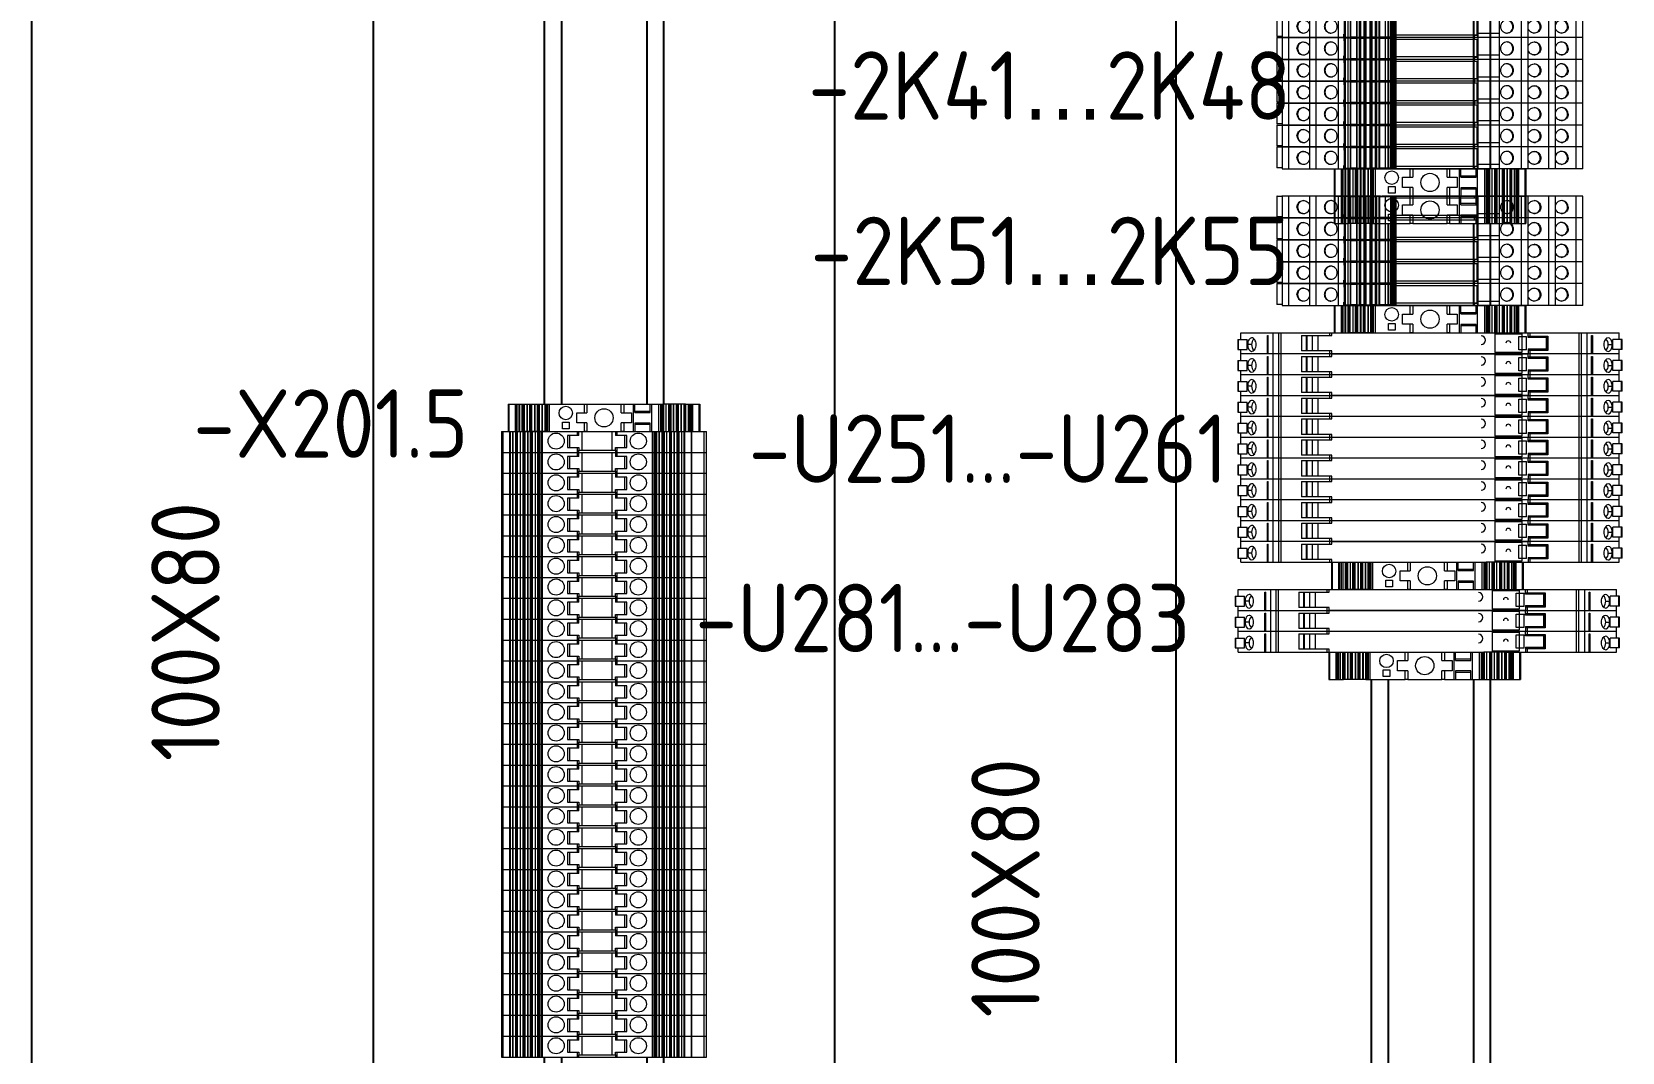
# Model space of a CAD drawing. Header units: millimetres. Extents: x 42151 to 59780, y 37376 to 44547.
# Drawn here: x 56421.2 to 56886.7, y 42936.7 to 43235.2 of the extents above; entities that cross this region are included whole.
import ezdxf
from ezdxf.enums import TextEntityAlignment as Align

# ---------------------------------------------------------------- set-up
doc = ezdxf.new("R2010")
doc.units = ezdxf.units.MM
doc.set_wipeout_variables(frame=1)
doc.layers.add('! NO PLOT !', color=7, linetype='Continuous', true_color=0xff75dd, plot=False)
doc.layers.add('000-PI-Oprema', color=30, linetype='Continuous', lineweight=5)
for name, color, linetype in [('000-PI_TEXT', 7, 'Continuous'), ('002-PI-Kabelska kanalica', 150, 'Continuous'), ('004-PI-DIN Šina', 3, 'Continuous'), ('SI-Ormari', 51, 'Continuous')]:
    doc.layers.add(name, color=color, linetype=linetype)
doc.styles.add('PI0', font='isocpeur.ttf', dxfattribs={"width": 0.9})

# ---------------------------------------------------------------- blocks, each defined once
blk = doc.blocks.new('*U161')
at = {"layer": '002-PI-Kabelska kanalica'}
for p, q in [((-20, -100), (-20, 1472)), ((80, -100), (80, 1472))]:
    blk.add_line(p, q, dxfattribs=at)
blk = doc.blocks.new('*U164')
at = {"layer": '004-PI-DIN Šina'}
blk.add_lwpolyline([(1560, -17.5), (1560, 17.5), (0, 17.5), (0, -17.5)], close=True, dxfattribs=at)
for points in [[(0, 12.5), (1560, 12.5)], [(0, -12.5), (1560, -12.5)]]:
    blk.add_lwpolyline(points, dxfattribs=at)
blk = doc.blocks.new('1061200000 - Weidmuller granicnik wdu4')
blk.add_wipeout([(48546.87, 45247.35), (48554.87, 45247.35), (48554.87, 45191.25), (48546.87, 45191.25)]).dxf.layer = '! NO PLOT !'
at = {"layer": '000-PI-Oprema'}
for p, q in [((48546.87, 45247.35), (48546.87, 45243.12)), ((48554.87, 45247.35), (48546.87, 45247.35)), ((48554.87, 45247.35), (48554.87, 45202.05)), ((48554.87, 45247.3), (48546.87, 45247.3)), ((48546.87, 45247.04), (48554.87, 45247.04)), ((48554.87, 45245.3), (48546.87, 45245.3)), ((48546.87, 45245.08), (48554.87, 45245.08)), ((48546.87, 45244.89), (48554.87, 45244.89)), ((48554.87, 45244.51), (48546.87, 45244.51)), ((48554.87, 45244.06), (48546.87, 45244.06)), ((48546.87, 45243.94), (48554.87, 45243.94)), ((48546.87, 45243.26), (48554.87, 45243.26)), ((48546.87, 45243.12), (48554.87, 45243.12)), ((48546.87, 45243.12), (48554.87, 45243.12)), ((48546.87, 45240.93), (48546.87, 45243.12)), ((48546.87, 45242.88), (48554.87, 45242.88)), ((48554.87, 45242.72), (48546.87, 45242.72)), ((48546.87, 45242.69), (48554.87, 45242.69)), ((48554.87, 45241.87), (48546.87, 45241.87)), ((48546.87, 45241.75), (48554.87, 45241.75)), ((48546.87, 45241.07), (48554.87, 45241.07)), ((48546.87, 45240.93), (48554.87, 45240.93)), ((48546.87, 45240.93), (48554.87, 45240.93)), ((48546.87, 45238.73), (48546.87, 45240.93)), ((48546.87, 45240.69), (48554.87, 45240.69)), ((48554.87, 45240.53), (48546.87, 45240.53)), ((48546.87, 45240.5), (48554.87, 45240.5)), ((48554.87, 45239.68), (48546.87, 45239.68)), ((48554.87, 45239.56), (48546.87, 45239.56)), ((48554.87, 45238.88), (48546.87, 45238.88)), ((48554.87, 45238.73), (48546.87, 45238.73)), ((48554.87, 45238.73), (48546.87, 45238.73)), ((48546.87, 45236.54), (48546.87, 45238.73)), ((48554.87, 45238.5), (48546.87, 45238.5)), ((48554.87, 45238.33), (48546.87, 45238.33)), ((48546.87, 45238.3), (48554.87, 45238.3)), ((48554.87, 45237.48), (48546.87, 45237.48)), ((48554.87, 45237.37), (48546.87, 45237.37)), ((48554.87, 45236.68), (48546.87, 45236.68)), ((48554.87, 45236.54), (48546.87, 45236.54)), ((48554.87, 45236.54), (48546.87, 45236.54)), ((48546.87, 45236.54), (48546.87, 45225.05)), ((48554.87, 45236.3), (48546.87, 45236.3)), ((48554.87, 45236.14), (48546.87, 45236.14)), ((48546.87, 45236.11), (48554.87, 45236.11)), ((48554.87, 45236.06), (48546.87, 45236.06)), ((48554.87, 45235.88), (48546.87, 45235.88)), ((48554.87, 45235.34), (48546.87, 45235.34)), ((48547.69, 45231.47), (48549.64, 45231.47)), ((48547.69, 45229.52), (48547.69, 45231.47)), ((48549.64, 45229.52), (48547.69, 45229.52)), ((48549.64, 45231.47), (48549.64, 45229.52)), ((48546.87, 45225.05), (48549.37, 45225.05)), ((48549.37, 45224.3), (48546.87, 45224.3)), ((48546.87, 45224.3), (48546.87, 45214.3)), ((48549.37, 45225.05), (48549.37, 45227.3)), ((48549.37, 45227.3), (48552.37, 45227.3)), ((48552.37, 45227.3), (48552.37, 45224.3)), ((48552.37, 45225.05), (48554.87, 45225.05)), ((48554.87, 45224.3), (48552.37, 45224.3)), ((48546.87, 45214.3), (48549.37, 45214.3)), ((48549.37, 45213.55), (48546.87, 45213.55)), ((48546.87, 45213.55), (48546.87, 45191.25)), ((48546.87, 45210.65), (48554.87, 45210.65)), ((48549.33, 45210.3), (48546.87, 45210.3)), ((48548.99, 45210.3), (48548.99, 45205.8)), ((48549.33, 45205.8), (48549.33, 45210.3)), ((48549.37, 45211.3), (48549.37, 45213.55)), ((48552.37, 45211.3), (48549.37, 45211.3)), ((48552.37, 45214.3), (48552.37, 45211.3)), ((48552.37, 45214.3), (48554.87, 45214.3)), ((48554.87, 45213.55), (48552.37, 45213.55)), ((48552.4, 45210.3), (48554.87, 45210.3)), ((48552.4, 45210.3), (48552.4, 45205.8)), ((48552.74, 45205.8), (48552.74, 45210.3)), ((48546.87, 45205.8), (48549.33, 45205.8)), ((48554.87, 45205.45), (48546.87, 45205.45)), ((48552.4, 45205.8), (48554.87, 45205.8)), ((48546.87, 45203.25), (48554.87, 45203.25)), ((48546.87, 45202.72), (48554.87, 45202.72)), ((48554.87, 45202.54), (48546.87, 45202.54)), ((48546.87, 45202.48), (48554.87, 45202.48)), ((48546.87, 45202.45), (48554.87, 45202.45)), ((48554.87, 45202.29), (48546.87, 45202.29)), ((48554.87, 45202.05), (48546.87, 45202.05)), ((48554.87, 45202.05), (48546.87, 45202.05)), ((48554.87, 45201.91), (48546.87, 45201.91)), ((48554.87, 45201.22), (48546.87, 45201.22)), ((48546.87, 45201.11), (48554.87, 45201.11)), ((48554.87, 45199.86), (48554.87, 45202.05)), ((48546.87, 45200.29), (48554.87, 45200.29)), ((48546.87, 45200.26), (48554.87, 45200.26)), ((48554.87, 45200.1), (48546.87, 45200.1)), ((48554.87, 45199.86), (48546.87, 45199.86)), ((48554.87, 45199.86), (48546.87, 45199.86)), ((48554.87, 45199.72), (48546.87, 45199.72)), ((48554.87, 45199.03), (48546.87, 45199.03)), ((48546.87, 45198.92), (48554.87, 45198.92)), ((48554.87, 45198.1), (48546.87, 45198.1)), ((48546.87, 45198.07), (48554.87, 45198.07)), ((48546.87, 45197.91), (48554.87, 45197.91)), ((48546.87, 45197.67), (48554.87, 45197.67)), ((48546.87, 45197.67), (48554.87, 45197.67)), ((48546.87, 45197.53), (48554.87, 45197.53)), ((48554.87, 45196.84), (48546.87, 45196.84)), ((48554.87, 45196.72), (48546.87, 45196.72)), ((48554.87, 45197.67), (48554.87, 45199.86)), ((48554.87, 45195.47), (48554.87, 45197.67)), ((48554.87, 45195.9), (48546.87, 45195.9)), ((48546.87, 45195.87), (48554.87, 45195.87)), ((48546.87, 45195.71), (48554.87, 45195.71)), ((48546.87, 45195.47), (48554.87, 45195.47)), ((48546.87, 45195.47), (48554.87, 45195.47)), ((48546.87, 45195.33), (48554.87, 45195.33)), ((48554.87, 45194.65), (48546.87, 45194.65)), ((48554.87, 45194.53), (48546.87, 45194.53)), ((48554.87, 45194.09), (48546.87, 45194.09)), ((48546.87, 45193.7), (48554.87, 45193.7)), ((48554.87, 45193.52), (48546.87, 45193.52)), ((48546.87, 45193.3), (48554.87, 45193.3)), ((48554.87, 45191.56), (48546.87, 45191.56)), ((48554.87, 45195.47), (48554.87, 45191.25)), ((48546.87, 45191.3), (48554.87, 45191.3)), ((48554.87, 45191.25), (48546.87, 45191.25))]:
    blk.add_line(p, q, dxfattribs=at)
for centre, radius in [((48552.27, 45230.5), 1.97), ((48550.87, 45219.3), 2.67)]:
    blk.add_circle(centre, radius, dxfattribs=at)
for points in [[(48546.87, 45224.3), (48546.87, 45224.3), (48546.87, 45224.46), (48546.87, 45224.85), (48546.87, 45225.05)], [(48549.37, 45224.3), (48549.37, 45224.3), (48549.37, 45224.46), (48549.37, 45224.85), (48549.37, 45225.05)], [(48546.87, 45213.55), (48546.87, 45213.74), (48546.87, 45214.13), (48546.87, 45214.3), (48546.87, 45214.3)], [(48549.37, 45213.55), (48549.37, 45213.74), (48549.37, 45214.13), (48549.37, 45214.3), (48549.37, 45214.3)]]:
    blk.add_open_spline(points, degree=3, dxfattribs=at)
blk = doc.blocks.new('1122770000 - WEIDMULLER')
at = {"layer": '000-PI-Oprema', "ltscale": 0.25}
for p, q in [((48153.55, 45328.25), (48147.15, 45328.25)), ((48147.15, 45328.25), (48147.15, 45269.45)), ((48153.55, 45328.25), (48147.15, 45328.25)), ((48153.55, 45328.25), (48153.55, 45269.45)), ((48153.55, 45326.3), (48147.15, 45326.3)), ((48153.55, 45320.25), (48147.15, 45320.25)), ((48153.55, 45320.25), (48147.15, 45320.25)), ((48153.55, 45318.3), (48147.15, 45318.3)), ((48153.55, 45312.25), (48147.15, 45312.25)), ((48153.55, 45312.25), (48147.15, 45312.25)), ((48153.55, 45310.3), (48147.15, 45310.3)), ((48147.15, 45303.76), (48153.55, 45303.76)), ((48152.25, 45297.54), (48152.25, 45303.76)), ((48147.15, 45297.54), (48147.75, 45297.54)), ((48147.15, 45297.54), (48152.25, 45297.54)), ((48147.15, 45297.54), (48152.25, 45297.54)), ((48147.15, 45296.46), (48147.75, 45296.46)), ((48147.75, 45297.54), (48147.75, 45273.51)), ((48152.95, 45297.46), (48147.75, 45297.46)), ((48152.75, 45297.36), (48147.75, 45297.36)), ((48152.25, 45297.54), (48153.55, 45297.54)), ((48152.75, 45273.51), (48152.75, 45297.36)), ((48153.55, 45297.54), (48152.95, 45297.54)), ((48152.95, 45297.54), (48152.95, 45296.46)), ((48152.95, 45296.46), (48153.55, 45296.46)), ((48147.3, 45273.51), (48153.4, 45273.51)), ((48147.3, 45273.5), (48153.4, 45273.5)), ((48147.3, 45273.41), (48153.4, 45273.41)), ((48153.41, 45273.34), (48147.3, 45273.34)), ((48147.3, 45273.32), (48147.3, 45273.32)), ((48147.3, 45273.21), (48153.4, 45273.21)), ((48153.41, 45273.12), (48147.3, 45273.12)), ((48147.3, 45273.1), (48147.3, 45273.09)), ((48147.3, 45272.99), (48153.4, 45272.99)), ((48153.41, 45272.9), (48147.3, 45272.9)), ((48147.3, 45272.89), (48147.3, 45272.89)), ((48147.3, 45272.79), (48153.4, 45272.79)), ((48153.41, 45272.71), (48147.3, 45272.71)), ((48147.3, 45272.7), (48147.3, 45272.7)), ((48153.4, 45272.61), (48147.3, 45272.61)), ((48153.41, 45272.54), (48147.3, 45272.54)), ((48147.3, 45272.53), (48147.3, 45272.53)), ((48153.4, 45272.44), (48147.3, 45272.44)), ((48153.41, 45272.39), (48147.3, 45272.39)), ((48153.4, 45272.3), (48147.3, 45272.3)), ((48153.41, 45272.26), (48147.3, 45272.26)), ((48153.4, 45272.18), (48147.3, 45272.18)), ((48153.41, 45272.15), (48147.3, 45272.15)), ((48153.4, 45272.08), (48147.3, 45272.08)), ((48147.3, 45272.08), (48147.3, 45272.06)), ((48153.4, 45272.06), (48147.3, 45272.06)), ((48153.4, 45273.32), (48153.4, 45273.32)), ((48153.4, 45273.09), (48153.4, 45273.1)), ((48153.4, 45272.89), (48153.4, 45272.89)), ((48153.4, 45272.7), (48153.4, 45272.7)), ((48153.4, 45272.53), (48153.4, 45272.53)), ((48153.4, 45272.06), (48153.4, 45272.08)), ((48147.3, 45270.46), (48147.15, 45270.46)), ((48147.15, 45269.41), (48147.3, 45269.41)), ((48147.3, 45269.41), (48147.15, 45269.41)), ((48147.15, 45269.01), (48147.15, 45268.83)), ((48147.3, 45269.01), (48147.15, 45269.01)), ((48147.15, 45268.83), (48147.3, 45268.83)), ((48147.15, 45268.3), (48147.15, 45248.28)), ((48147.3, 45268.3), (48147.15, 45268.3)), ((48147.3, 45270.38), (48153.41, 45270.38)), ((48147.3, 45268.71), (48147.3, 45270.35)), ((48147.3, 45268.71), (48153.4, 45268.71)), ((48147.3, 45268.51), (48153.4, 45268.51)), ((48147.3, 45268.51), (48147.3, 45267.87)), ((48147.3, 45267.87), (48153.4, 45267.87)), ((48147.3, 45267.78), (48153.4, 45267.78)), ((48147.3, 45266.03), (48147.3, 45267.78)), ((48153.4, 45267.54), (48147.3, 45267.54)), ((48153.4, 45266.56), (48147.3, 45266.56)), ((48153.4, 45266.26), (48147.3, 45266.26)), ((48153.4, 45266.03), (48147.3, 45266.03)), ((48147.3, 45265.93), (48153.4, 45265.93)), ((48147.3, 45265.93), (48147.3, 45264.8)), ((48153.4, 45270.46), (48153.55, 45270.46)), ((48153.4, 45270.31), (48153.4, 45268.71)), ((48153.55, 45269.41), (48153.4, 45269.41)), ((48153.55, 45269.41), (48153.4, 45269.41)), ((48153.55, 45269.01), (48153.4, 45269.01)), ((48153.4, 45268.83), (48153.55, 45268.83)), ((48153.4, 45267.87), (48153.4, 45268.51)), ((48153.55, 45268.3), (48153.4, 45268.3)), ((48153.4, 45267.78), (48153.4, 45266.03)), ((48153.4, 45264.8), (48153.4, 45265.93)), ((48153.55, 45269.41), (48153.55, 45269.41)), ((48153.55, 45240.28), (48153.55, 45269.01)), ((48153.4, 45264.8), (48147.3, 45264.8)), ((48147.3, 45264.7), (48153.4, 45264.7)), ((48147.3, 45262.95), (48147.3, 45264.7)), ((48153.4, 45264.46), (48147.3, 45264.46)), ((48147.3, 45264.16), (48153.4, 45264.16)), ((48147.3, 45263.19), (48153.4, 45263.19)), ((48153.4, 45262.95), (48147.3, 45262.95)), ((48153.4, 45262.86), (48147.3, 45262.86)), ((48147.3, 45262.86), (48147.3, 45262.21)), ((48153.4, 45262.21), (48147.3, 45262.21)), ((48147.3, 45262.01), (48153.4, 45262.01)), ((48147.3, 45260.23), (48147.3, 45262.01)), ((48153.4, 45264.7), (48153.4, 45262.95)), ((48153.4, 45262.21), (48153.4, 45262.86)), ((48153.4, 45262.01), (48153.4, 45260.23)), ((48147.3, 45259.24), (48147.15, 45259.24)), ((48147.3, 45258.97), (48147.15, 45258.97)), ((48147.3, 45258.87), (48147.15, 45258.87)), ((48147.15, 45258.32), (48148.15, 45258.32)), ((48153.55, 45256.76), (48147.15, 45256.76)), ((48153.4, 45260.25), (48147.3, 45260.25)), ((48147.3, 45260.23), (48153.4, 45260.23)), ((48147.3, 45260.16), (48153.4, 45260.16)), ((48153.4, 45259.55), (48147.3, 45259.55)), ((48153.4, 45258.82), (48147.3, 45258.82)), ((48147.3, 45258.58), (48153.41, 45258.58)), ((48148.15, 45258.32), (48148.15, 45258.58)), ((48148.15, 45258.42), (48152.55, 45258.42)), ((48152.55, 45258.58), (48152.55, 45258.32)), ((48153.55, 45258.32), (48152.55, 45258.32)), ((48153.4, 45259.24), (48153.55, 45259.24)), ((48153.4, 45258.97), (48153.55, 45258.97)), ((48153.55, 45258.87), (48153.4, 45258.87)), ((48153.55, 45250.23), (48147.15, 45250.23)), ((48147.15, 45248.28), (48153.55, 45248.28)), ((48147.15, 45248.28), (48153.55, 45248.28)), ((48147.15, 45248.28), (48147.15, 45240.28)), ((48153.55, 45242.23), (48147.15, 45242.23)), ((48147.15, 45240.28), (48153.55, 45240.28)), ((48147.15, 45240.28), (48153.55, 45240.28)), ((48147.15, 45240.28), (48147.15, 45240.11)), ((48147.15, 45238.7), (48153.25, 45238.7)), ((48153.25, 45240.28), (48153.25, 45238.7))]:
    blk.add_line(p, q, dxfattribs=at)
for centre, radius, start, end in [((48150.34, 45322.06), 1.89, 89.6583, 253.8351), ((48150.35, 45321.9), 1.9, 89.9101, 176.8786), ((48150.36, 45321.9), 1.9, 0.0752, 90.0931), ((48150.35, 45313.9), 1.9, 89.9101, 176.8786), ((48150.36, 45313.9), 1.9, 0.0752, 90.0931), ((48150.35, 45305.9), 1.9, 89.9101, 176.8786), ((48150.36, 45305.9), 1.9, 0.0752, 90.0931), ((48150.37, 45246.46), 1.89, 269.6583, 73.8351)]:
    blk.add_arc(centre, radius, start, end, dxfattribs=at)
for points, knots in [([(48150.35, 45323.95), (48150.57, 45323.93), (48150.99, 45323.89), (48151.56, 45323.56), (48151.99, 45323.09), (48152.24, 45322.49), (48152.28, 45321.84), (48152.1, 45321.22), (48151.72, 45320.7), (48151.27, 45320.35), (48150.95, 45320.28), (48150.84, 45320.25)], [0, 0, 0, 0, 0.117041, 0.234077, 0.35126, 0.46854, 0.585659, 0.702612, 0.819652, 0.936895, 1, 1, 1, 1]), ([(48149.82, 45312.25), (48149.79, 45312.26), (48149.55, 45312.29), (48149.15, 45312.56), (48148.71, 45313.03), (48148.47, 45313.64), (48148.43, 45314.28), (48148.61, 45314.9), (48148.99, 45315.43), (48149.52, 45315.8), (48150.01, 45315.94), (48150.5, 45315.96), (48150.99, 45315.88), (48151.56, 45315.57), (48151.99, 45315.09), (48152.24, 45314.49), (48152.28, 45313.84), (48152.1, 45313.22), (48151.72, 45312.7), (48151.27, 45312.35), (48150.95, 45312.28), (48150.84, 45312.25)], [0, 0, 0, 0, 0.008594, 0.067358, 0.126197, 0.185083, 0.243889, 0.302612, 0.361378, 0.420246, 0.479117, 0.497896, 0.556663, 0.615427, 0.674265, 0.733152, 0.791958, 0.85068, 0.909446, 0.968315, 1, 1, 1, 1]), ([(48150.35, 45304.16), (48150.23, 45304.16), (48150.1, 45304.17), (48149.86, 45304.22), (48149.74, 45304.26), (48149.51, 45304.35), (48149.4, 45304.41), (48149.2, 45304.55), (48149.1, 45304.63), (48148.83, 45304.89), (48148.69, 45305.11), (48148.5, 45305.56), (48148.45, 45305.81), (48148.45, 45306.18), (48148.47, 45306.31), (48148.51, 45306.55), (48148.55, 45306.67), (48148.65, 45306.9), (48148.7, 45307.01), (48148.84, 45307.21), (48148.92, 45307.31), (48149.1, 45307.49), (48149.19, 45307.56), (48149.4, 45307.7), (48149.51, 45307.76), (48149.74, 45307.85), (48149.86, 45307.89), (48150.1, 45307.94), (48150.23, 45307.95), (48150.48, 45307.95), (48150.6, 45307.94), (48150.85, 45307.89), (48150.97, 45307.85), (48151.2, 45307.76), (48151.31, 45307.7), (48151.51, 45307.57), (48151.61, 45307.49), (48151.87, 45307.22), (48152.01, 45307.01), (48152.2, 45306.56), (48152.25, 45306.31), (48152.25, 45305.94), (48152.24, 45305.81), (48152.19, 45305.57), (48152.16, 45305.45), (48152.06, 45305.22), (48152, 45305.11), (48151.87, 45304.9), (48151.79, 45304.81), (48151.61, 45304.63), (48151.51, 45304.55), (48151.31, 45304.41), (48151.2, 45304.36), (48150.97, 45304.26), (48150.85, 45304.22), (48150.61, 45304.17), (48150.48, 45304.16), (48150.35, 45304.16)], [0, 0, 0, 0, 0.03125, 0.03125, 0.0625, 0.0625, 0.09375, 0.09375, 0.125, 0.125, 0.1875, 0.1875, 0.25, 0.25, 0.28125, 0.28125, 0.3125, 0.3125, 0.34375, 0.34375, 0.375, 0.375, 0.40625, 0.40625, 0.4375, 0.4375, 0.46875, 0.46875, 0.5, 0.5, 0.53125, 0.53125, 0.5625, 0.5625, 0.59375, 0.59375, 0.625, 0.625, 0.6875, 0.6875, 0.75, 0.75, 0.78125, 0.78125, 0.8125, 0.8125, 0.84375, 0.84375, 0.875, 0.875, 0.90625, 0.90625, 0.9375, 0.9375, 0.96875, 0.96875, 1, 1, 1, 1]), ([(48147.3, 45272.9), (48147.3, 45272.9), (48147.3, 45272.91), (48147.3, 45272.9), (48147.3, 45272.89), (48147.3, 45272.89)], [0, 0, 0, 0, 0.129712, 0.564856, 1, 1, 1, 1]), ([(48147.3, 45272.71), (48147.3, 45272.71), (48147.3, 45272.71), (48147.3, 45272.71), (48147.3, 45272.71), (48147.3, 45272.7)], [0, 0, 0, 0, 0.017258, 0.508629, 1, 1, 1, 1]), ([(48147.3, 45272.54), (48147.3, 45272.54), (48147.3, 45272.54), (48147.3, 45272.54), (48147.3, 45272.53)], [0, 0, 0, 0, 0.4372494, 1, 1, 1, 1]), ([(48147.3, 45272.39), (48147.3, 45272.39), (48147.3, 45272.39), (48147.3, 45272.39), (48147.3, 45272.39)], [0, 0, 0, 0, 0.338036, 1, 1, 1, 1]), ([(48147.3, 45270.4), (48147.3, 45270.39), (48147.3, 45270.38), (48147.3, 45270.5), (48147.3, 45270.73), (48147.3, 45271.05), (48147.3, 45271.39), (48147.3, 45271.7), (48147.3, 45271.95), (48147.3, 45272.02), (48147.3, 45272.06)], [0, 0, 0, 0, 0.062085, 0.196072, 0.33006, 0.464048, 0.598036, 0.732024, 0.866012, 1, 1, 1, 1]), ([(48153.4, 45272.89), (48153.4, 45272.89), (48153.4, 45272.9), (48153.4, 45272.91), (48153.4, 45272.9), (48153.4, 45272.9)], [0, 0, 0, 0, 0.435144, 0.870288, 1, 1, 1, 1]), ([(48153.4, 45272.7), (48153.4, 45272.71), (48153.4, 45272.71), (48153.4, 45272.71), (48153.4, 45272.71), (48153.4, 45272.71)], [0, 0, 0, 0, 0.491371, 0.982742, 1, 1, 1, 1]), ([(48153.4, 45272.53), (48153.4, 45272.54), (48153.4, 45272.54), (48153.4, 45272.54), (48153.4, 45272.54)], [0, 0, 0, 0, 0.562751, 1, 1, 1, 1]), ([(48153.4, 45272.39), (48153.4, 45272.39), (48153.4, 45272.39), (48153.4, 45272.39), (48153.4, 45272.39)], [0, 0, 0, 0, 0.661964, 1, 1, 1, 1]), ([(48153.4, 45272.06), (48153.4, 45272.02), (48153.4, 45271.95), (48153.4, 45271.7), (48153.4, 45271.39), (48153.4, 45271.05), (48153.4, 45270.73), (48153.4, 45270.5), (48153.4, 45270.38), (48153.4, 45270.39), (48153.4, 45270.4)], [0, 0, 0, 0, 0.133988, 0.267976, 0.401964, 0.535952, 0.66994, 0.803928, 0.937915, 1, 1, 1, 1]), ([(48147.15, 45269.01), (48147.15, 45269.11), (48147.15, 45269.21), (48147.15, 45269.36), (48147.15, 45269.4), (48147.15, 45269.41)], [0, 0, 0, 0, 0.5, 0.5, 1, 1, 1, 1]), ([(48147.15, 45268.83), (48147.15, 45268.79), (48147.15, 45268.72), (48147.15, 45268.61), (48147.15, 45268.5), (48147.15, 45268.4), (48147.15, 45268.33), (48147.15, 45268.3)], [0, 0, 0, 0, 0.2010596, 0.4005306, 0.5994694, 0.7989404, 1, 1, 1, 1]), ([(48153.55, 45269.41), (48153.55, 45269.4), (48153.55, 45269.36), (48153.55, 45269.21), (48153.55, 45269.11), (48153.55, 45269.01)], [0, 0, 0, 0, 0.5, 0.5, 1, 1, 1, 1]), ([(48147.3, 45262.21), (48147.3, 45262.21), (48147.3, 45262.19), (48147.3, 45262.12), (48147.3, 45262.07), (48147.3, 45262.01)], [0, 0, 0, 0, 0.5, 0.5, 1, 1, 1, 1]), ([(48153.4, 45262.01), (48153.4, 45262.07), (48153.4, 45262.12), (48153.4, 45262.19), (48153.4, 45262.21), (48153.4, 45262.21)], [0, 0, 0, 0, 0.5, 0.5, 1, 1, 1, 1]), ([(48147.3, 45260.16), (48147.3, 45260.13), (48147.3, 45260.04), (48147.3, 45259.82), (48147.3, 45259.68), (48147.3, 45259.55)], [0, 0, 0, 0, 0.5, 0.5, 1, 1, 1, 1]), ([(48147.3, 45258.82), (48147.3, 45258.78), (48147.3, 45258.71), (48147.3, 45258.62), (48147.3, 45258.58), (48147.3, 45258.59), (48147.3, 45258.59)], [0, 0, 0, 0, 0.284617, 0.569234, 0.85385, 1, 1, 1, 1]), ([(48153.4, 45259.55), (48153.4, 45259.68), (48153.4, 45259.82), (48153.4, 45260.04), (48153.4, 45260.13), (48153.4, 45260.16)], [0, 0, 0, 0, 0.5, 0.5, 1, 1, 1, 1]), ([(48153.4, 45258.59), (48153.4, 45258.59), (48153.4, 45258.58), (48153.4, 45258.62), (48153.4, 45258.71), (48153.4, 45258.78), (48153.4, 45258.82)], [0, 0, 0, 0, 0.14615, 0.430766, 0.715383, 1, 1, 1, 1]), ([(48150.35, 45252.58), (48150.23, 45252.58), (48150.1, 45252.59), (48149.86, 45252.64), (48149.74, 45252.67), (48149.51, 45252.77), (48149.4, 45252.83), (48149.2, 45252.96), (48149.1, 45253.04), (48148.83, 45253.31), (48148.69, 45253.52), (48148.5, 45253.97), (48148.45, 45254.22), (48148.45, 45254.59), (48148.47, 45254.72), (48148.51, 45254.96), (48148.55, 45255.08), (48148.65, 45255.31), (48148.7, 45255.42), (48148.84, 45255.62), (48148.92, 45255.72), (48149.1, 45255.9), (48149.19, 45255.98), (48149.4, 45256.11), (48149.51, 45256.17), (48149.74, 45256.27), (48149.86, 45256.31), (48150.1, 45256.36), (48150.23, 45256.37), (48150.48, 45256.37), (48150.6, 45256.36), (48150.85, 45256.31), (48150.97, 45256.27), (48151.2, 45256.17), (48151.31, 45256.12), (48151.51, 45255.98), (48151.61, 45255.9), (48151.87, 45255.64), (48152.01, 45255.42), (48152.2, 45254.97), (48152.25, 45254.72), (48152.25, 45254.35), (48152.24, 45254.22), (48152.19, 45253.98), (48152.16, 45253.86), (48152.06, 45253.63), (48152, 45253.52), (48151.87, 45253.32), (48151.79, 45253.22), (48151.61, 45253.04), (48151.51, 45252.97), (48151.31, 45252.83), (48151.2, 45252.77), (48150.97, 45252.68), (48150.85, 45252.64), (48150.61, 45252.59), (48150.48, 45252.58), (48150.35, 45252.58)], [0, 0, 0, 0, 0.03125, 0.03125, 0.0625, 0.0625, 0.09375, 0.09375, 0.125, 0.125, 0.1875, 0.1875, 0.25, 0.25, 0.28125, 0.28125, 0.3125, 0.3125, 0.34375, 0.34375, 0.375, 0.375, 0.40625, 0.40625, 0.4375, 0.4375, 0.46875, 0.46875, 0.5, 0.5, 0.53125, 0.53125, 0.5625, 0.5625, 0.59375, 0.59375, 0.625, 0.625, 0.6875, 0.6875, 0.75, 0.75, 0.78125, 0.78125, 0.8125, 0.8125, 0.84375, 0.84375, 0.875, 0.875, 0.90625, 0.90625, 0.9375, 0.9375, 0.96875, 0.96875, 1, 1, 1, 1]), ([(48148.47, 45254.52), (48148.5, 45254.31), (48148.56, 45253.85), (48148.98, 45253.26), (48149.61, 45252.82), (48150.1, 45252.76), (48150.35, 45252.74)], [0, 0, 0, 0, 0.221372, 0.480915, 0.740457, 1, 1, 1, 1]), ([(48150.35, 45252.74), (48150.6, 45252.76), (48151.1, 45252.82), (48151.73, 45253.26), (48152.15, 45253.85), (48152.2, 45254.3), (48152.23, 45254.5)], [0, 0, 0, 0, 0.261752, 0.523504, 0.785256, 1, 1, 1, 1]), ([(48150.35, 45244.58), (48150.14, 45244.6), (48149.71, 45244.64), (48149.15, 45244.97), (48148.71, 45245.44), (48148.46, 45246.04), (48148.43, 45246.69), (48148.61, 45247.31), (48148.99, 45247.83), (48149.43, 45248.18), (48149.75, 45248.25), (48149.87, 45248.28)], [0, 0, 0, 0, 0.117041, 0.234077, 0.35126, 0.46854, 0.585659, 0.702612, 0.819652, 0.936895, 1, 1, 1, 1]), ([(48148.47, 45246.52), (48148.5, 45246.31), (48148.56, 45245.85), (48148.98, 45245.26), (48149.61, 45244.82), (48150.1, 45244.76), (48150.35, 45244.74)], [0, 0, 0, 0, 0.221372, 0.480915, 0.740457, 1, 1, 1, 1]), ([(48150.35, 45244.74), (48150.6, 45244.76), (48151.1, 45244.82), (48151.73, 45245.26), (48152.15, 45245.85), (48152.2, 45246.3), (48152.23, 45246.5)], [0, 0, 0, 0, 0.261752, 0.523504, 0.785256, 1, 1, 1, 1]), ([(48147.15, 45238.75), (48147.15, 45238.8), (48147.15, 45238.88), (48147.15, 45239.07), (48147.15, 45239.2), (48147.15, 45239.46), (48147.15, 45239.6), (48147.15, 45239.87), (48147.15, 45240), (48147.15, 45240.11)], [0, 0, 0, 0, 0.25, 0.25, 0.5, 0.5, 0.75, 0.75, 1, 1, 1, 1]), ([(48147.15, 45238.75), (48147.15, 45238.74), (48147.15, 45238.71), (48147.15, 45238.71), (48147.15, 45238.71)], [0, 0, 0, 0, 0.59716, 1, 1, 1, 1])]:
    blk.add_open_spline(points, degree=3, knots=knots, dxfattribs=at)
for points in [[(48147.3, 45273.34), (48147.3, 45273.35), (48147.3, 45273.34), (48147.3, 45273.32)], [(48147.3, 45273.32), (48147.3, 45273.3), (48147.3, 45273.26), (48147.3, 45273.21)], [(48147.3, 45273.11), (48147.3, 45273.12), (48147.3, 45273.12), (48147.3, 45273.1)], [(48147.3, 45273.09), (48147.3, 45273.07), (48147.3, 45273.04), (48147.3, 45272.99)], [(48147.3, 45272.89), (48147.3, 45272.87), (48147.3, 45272.83), (48147.3, 45272.79)], [(48147.3, 45272.15), (48147.3, 45272.14), (48147.3, 45272.11), (48147.3, 45272.08)], [(48153.4, 45273.32), (48153.4, 45273.34), (48153.4, 45273.35), (48153.4, 45273.34)], [(48153.4, 45273.21), (48153.4, 45273.26), (48153.4, 45273.3), (48153.4, 45273.32)], [(48153.4, 45273.1), (48153.4, 45273.12), (48153.4, 45273.12), (48153.4, 45273.11)], [(48153.4, 45272.99), (48153.4, 45273.04), (48153.4, 45273.07), (48153.4, 45273.09)], [(48153.4, 45272.79), (48153.4, 45272.83), (48153.4, 45272.87), (48153.4, 45272.89)], [(48153.4, 45272.08), (48153.4, 45272.11), (48153.4, 45272.14), (48153.4, 45272.15)], [(48147.3, 45268.71), (48147.3, 45268.67), (48147.3, 45268.62), (48147.3, 45268.58)], [(48147.3, 45268.58), (48147.3, 45268.54), (48147.3, 45268.51), (48147.3, 45268.51)], [(48147.3, 45267.87), (48147.3, 45267.83), (48147.3, 45267.79), (48147.3, 45267.78)], [(48147.3, 45266.03), (48147.3, 45266.01), (48147.3, 45265.97), (48147.3, 45265.93)], [(48153.4, 45268.58), (48153.4, 45268.62), (48153.4, 45268.67), (48153.4, 45268.71)], [(48153.4, 45268.51), (48153.4, 45268.51), (48153.4, 45268.54), (48153.4, 45268.58)], [(48153.4, 45267.78), (48153.4, 45267.79), (48153.4, 45267.83), (48153.4, 45267.87)], [(48153.4, 45265.93), (48153.4, 45265.97), (48153.4, 45266.01), (48153.4, 45266.03)], [(48147.3, 45264.8), (48147.3, 45264.76), (48147.3, 45264.72), (48147.3, 45264.7)], [(48147.3, 45262.95), (48147.3, 45262.94), (48147.3, 45262.9), (48147.3, 45262.86)], [(48153.4, 45264.7), (48153.4, 45264.72), (48153.4, 45264.76), (48153.4, 45264.8)], [(48153.4, 45262.86), (48153.4, 45262.9), (48153.4, 45262.94), (48153.4, 45262.95)], [(48147.3, 45259.55), (48147.3, 45259.3), (48147.3, 45259.06), (48147.3, 45258.82)], [(48153.4, 45258.82), (48153.4, 45259.06), (48153.4, 45259.3), (48153.4, 45259.55)]]:
    blk.add_open_spline(points, degree=3, dxfattribs=at)
blk = doc.blocks.new('*U186')
at = {"layer": '000-PI-Oprema', "rotation": 90}
blk.add_blockref('1122770000 - WEIDMULLER', (45283.48, -48150.35), dxfattribs=at)
blk = doc.blocks.new('*U187')
at = {"layer": '000-PI-Oprema', "color": 0, "linetype": 'ByBlock', "lineweight": -2, "transparency": 16777216}
blk.add_blockref('*U186', (0, 0), dxfattribs=at)
blk.add_blockref('*U186', (0, 6.4), dxfattribs=at)
blk.add_blockref('*U186', (0, 12.8), dxfattribs=at)
blk.add_blockref('*U186', (0, 19.2), dxfattribs=at)
blk.add_blockref('*U186', (0, 25.6), dxfattribs=at)
blk.add_blockref('*U186', (0, 32), dxfattribs=at)
blk.add_blockref('*U186', (0, 38.4), dxfattribs=at)
blk.add_blockref('*U186', (0, 44.8), dxfattribs=at)
blk = doc.blocks.new('1176010000_WEIDMULLER')
blk.add_wipeout([(47775.86, 45335.44), (47777.86, 45335.44), (47777.86, 45336.33), (47780.76, 45336.33), (47780.76, 45335.44), (47781.96, 45335.44), (47781.96, 45224.7), (47780.76, 45224.7), (47780.76, 45223.8), (47777.86, 45223.8), (47777.86, 45224.7), (47775.86, 45224.7)])
at = {"layer": '000-PI-Oprema', "ltscale": 0.25}
for p, q in [((47780.76, 45336.33), (47777.86, 45336.33)), ((47777.86, 45336.33), (47777.86, 45333.61)), ((47780.76, 45336.12), (47777.86, 45336.12)), ((47780.76, 45336.33), (47780.76, 45333.61)), ((47777.86, 45335.44), (47775.86, 45335.44)), ((47775.86, 45234.12), (47775.86, 45335.44)), ((47780.76, 45333.61), (47777.86, 45333.61)), ((47779.31, 45332.27), (47779.31, 45333.44)), ((47781.96, 45335.44), (47780.76, 45335.44)), ((47781.96, 45327.39), (47781.96, 45335.44)), ((47776.66, 45327.39), (47776.66, 45327.62)), ((47776.66, 45327.62), (47781.96, 45327.62)), ((47781.96, 45327.39), (47776.66, 45327.39)), ((47781.96, 45224.7), (47781.96, 45327.39)), ((47775.86, 45326.02), (47781.96, 45326.02)), ((47775.86, 45324.3), (47781.96, 45324.3)), ((47775.86, 45323.62), (47781.96, 45323.62)), ((47776.81, 45314.57), (47781.01, 45314.57)), ((47776.81, 45308.77), (47776.81, 45314.57)), ((47776.81, 45314.47), (47781.01, 45314.47)), ((47780.58, 45314.37), (47777.24, 45314.37)), ((47777.24, 45314.37), (47777.24, 45308.77)), ((47777.24, 45314.07), (47780.58, 45314.07)), ((47780.58, 45308.77), (47780.58, 45314.37)), ((47781.01, 45314.57), (47781.01, 45308.77)), ((47776.81, 45309.37), (47775.86, 45309.37)), ((47775.87, 45251.37), (47775.87, 45308.77)), ((47777.24, 45308.77), (47775.87, 45308.77)), ((47777.24, 45312.3), (47776.81, 45312.3)), ((47777.24, 45310.74), (47776.81, 45310.74)), ((47780.87, 45308.37), (47776.95, 45308.37)), ((47776.95, 45306.06), (47776.95, 45308.37)), ((47781.01, 45312.3), (47780.58, 45312.3)), ((47781.01, 45310.74), (47780.58, 45310.74)), ((47780.58, 45308.77), (47781.95, 45308.77)), ((47780.87, 45308.37), (47780.87, 45306.06)), ((47781.96, 45309.37), (47781.01, 45309.37)), ((47781.95, 45251.37), (47781.95, 45308.77)), ((47775.87, 45307.77), (47775.86, 45307.77)), ((47776.15, 45299.06), (47776.15, 45306.97)), ((47776.15, 45306.97), (47776.95, 45306.97)), ((47780.87, 45307.02), (47776.95, 45307.02)), ((47780.87, 45306.06), (47776.95, 45306.06)), ((47780.87, 45306.97), (47781.66, 45306.97)), ((47781.66, 45306.97), (47781.66, 45299.06)), ((47781.95, 45307.77), (47781.96, 45307.77)), ((47776.15, 45299.06), (47781.66, 45299.06)), ((47775.87, 45252.37), (47775.86, 45252.37)), ((47781.96, 45252.37), (47781.95, 45252.37)), ((47776.66, 45250.77), (47775.86, 45250.77)), ((47776.66, 45251.37), (47775.87, 45251.37)), ((47776.66, 45242.49), (47776.66, 45251.37)), ((47781.16, 45247.37), (47776.66, 45247.37)), ((47781.16, 45251.37), (47781.16, 45242.49)), ((47781.95, 45251.37), (47781.16, 45251.37)), ((47781.96, 45250.77), (47781.16, 45250.77)), ((47776.66, 45245.58), (47781.16, 45245.58)), ((47776.66, 45244.05), (47781.16, 45244.05)), ((47776.66, 45243.8), (47781.16, 45243.8)), ((47776.66, 45242.49), (47781.16, 45242.49)), ((47781.96, 45236.52), (47775.86, 45236.52)), ((47781.96, 45235.84), (47775.86, 45235.84)), ((47775.86, 45234.12), (47781.96, 45234.12)), ((47775.86, 45224.7), (47775.86, 45234.12)), ((47781.96, 45232.75), (47776.66, 45232.75)), ((47776.66, 45232.51), (47776.66, 45232.75)), ((47781.96, 45232.51), (47776.66, 45232.51)), ((47777.86, 45224.7), (47775.86, 45224.7)), ((47780.76, 45226.52), (47777.86, 45226.52)), ((47777.86, 45223.8), (47777.86, 45226.52)), ((47779.31, 45227.86), (47779.31, 45226.7)), ((47780.76, 45223.8), (47780.76, 45226.52)), ((47781.96, 45224.7), (47780.76, 45224.7)), ((47780.76, 45224.02), (47777.86, 45224.02)), ((47777.86, 45223.8), (47780.76, 45223.8))]:
    blk.add_line(p, q, dxfattribs=at)
at = {"layer": '000-PI-Oprema', "ltscale": 0.25, "flags": 128}
for points in [[(47779.31, 45333.44), (47778.92, 45333.41), (47778.54, 45333.34), (47777.9, 45333.09), (47777.48, 45332.71), (47777.44, 45332.64), (47777.33, 45332.26), (47777.47, 45331.78), (47777.89, 45331.36), (47778.19, 45331.19), (47778.54, 45331.06), (47778.92, 45330.98), (47779.31, 45330.96)], [(47779.31, 45330.96), (47779.7, 45330.98), (47780.08, 45331.06), (47780.42, 45331.19), (47780.73, 45331.36), (47781.14, 45331.78), (47781.28, 45332.26), (47781.24, 45332.49), (47781.18, 45332.64), (47781.13, 45332.71), (47780.72, 45333.09), (47780.41, 45333.24), (47780.08, 45333.34), (47779.7, 45333.41), (47779.31, 45333.44)], [(47779.31, 45229.18), (47778.92, 45229.15), (47778.54, 45229.07), (47778.19, 45228.95), (47777.89, 45228.78), (47777.49, 45228.39), (47777.37, 45228.14), (47777.33, 45227.88), (47777.48, 45227.42), (47777.9, 45227.04), (47778.22, 45226.89), (47778.58, 45226.78), (47778.94, 45226.72), (47779.31, 45226.7)], [(47779.31, 45226.7), (47779.7, 45226.72), (47780.08, 45226.79), (47780.72, 45227.04), (47781.13, 45227.42), (47781.18, 45227.49), (47781.28, 45227.88), (47781.14, 45228.35), (47780.73, 45228.78), (47780.42, 45228.95), (47780.08, 45229.07), (47779.7, 45229.15), (47779.31, 45229.18)]]:
    blk.add_lwpolyline(points, dxfattribs=at)
at = {"layer": '000-PI-Oprema', "ltscale": 0.25}
for centre, radius, start, end in [((47779.23, 45330.2), 2.07, 87.9642, 138.8609), ((47779.37, 45330.17), 2.1, 41.5106, 91.7098), ((47778.91, 45303.02), 0.71, 90, 270), ((47777.99, 45295.05), 1.25, 0, 180), ((47779.24, 45229.96), 2.1, 221.3789, 271.7163), ((47779.38, 45229.94), 2.07, 267.9642, 318.8608)]:
    blk.add_arc(centre, radius, start, end, dxfattribs=at)
blk = doc.blocks.new('*U188')
at = {"layer": '000-PI-Oprema'}
blk.add_blockref('1176010000_WEIDMULLER', (-47778.91, -45280.07), dxfattribs=at)
blk = doc.blocks.new('*U189')
at = {"layer": '000-PI-Oprema', "color": 0, "linetype": 'ByBlock', "lineweight": -2, "transparency": 16777216}
blk.add_blockref('*U188', (0, 0), dxfattribs=at)
blk.add_blockref('*U188', (6.1, 0), dxfattribs=at)
blk.add_blockref('*U188', (12.2, 0), dxfattribs=at)
blk.add_blockref('*U188', (18.3, 0), dxfattribs=at)
blk.add_blockref('*U188', (24.4, 0), dxfattribs=at)
blk.add_blockref('*U188', (30.5, 0), dxfattribs=at)
blk.add_blockref('*U188', (36.6, 0), dxfattribs=at)
blk.add_blockref('*U188', (42.7, 0), dxfattribs=at)
blk.add_blockref('*U188', (48.8, 0), dxfattribs=at)
blk.add_blockref('*U188', (54.9, 0), dxfattribs=at)
blk.add_blockref('*U188', (61, 0), dxfattribs=at)
blk = doc.blocks.new('1020100000 - WEIDMULLER')
blk.add_wipeout([(48544.77, 45339.66), (48550.87, 45339.66), (48550.87, 45279.66), (48544.77, 45279.66)])
at = {"layer": '000-PI-Oprema', "ltscale": 0.25}
for p, q in [((48550.87, 45339.66), (48544.77, 45339.66)), ((48544.77, 45339.66), (48544.77, 45279.66)), ((48550.87, 45339.31), (48544.77, 45339.31)), ((48544.77, 45339.17), (48550.87, 45339.17)), ((48550.87, 45337.32), (48544.77, 45337.32)), ((48544.77, 45337.26), (48550.87, 45337.26)), ((48550.87, 45337.12), (48544.77, 45337.12)), ((48550.87, 45336.42), (48544.77, 45336.42)), ((48544.77, 45336.31), (48550.87, 45336.31)), ((48550.87, 45339.66), (48550.87, 45294.65)), ((48550.87, 45335.62), (48544.77, 45335.62)), ((48550.87, 45335.48), (48544.77, 45335.48)), ((48550.87, 45335.24), (48544.77, 45335.24)), ((48550.87, 45335.08), (48544.77, 45335.08)), ((48544.77, 45335.05), (48550.87, 45335.05)), ((48550.87, 45334.23), (48544.77, 45334.23)), ((48544.77, 45334.12), (48550.87, 45334.12)), ((48550.87, 45333.43), (48544.77, 45333.43)), ((48550.87, 45333.29), (48544.77, 45333.29)), ((48550.87, 45333.05), (48544.77, 45333.05)), ((48550.87, 45332.89), (48544.77, 45332.89)), ((48544.77, 45332.86), (48550.87, 45332.86)), ((48550.87, 45332.04), (48544.77, 45332.04)), ((48544.77, 45331.92), (48550.87, 45331.92)), ((48544.77, 45331.24), (48550.87, 45331.24)), ((48544.77, 45331.1), (48550.87, 45331.1)), ((48544.77, 45330.86), (48550.87, 45330.86)), ((48550.87, 45330.7), (48544.77, 45330.7)), ((48544.77, 45330.67), (48550.87, 45330.67)), ((48550.87, 45329.85), (48544.77, 45329.85)), ((48544.77, 45329.73), (48550.87, 45329.73)), ((48544.77, 45329.05), (48550.87, 45329.05)), ((48544.77, 45328.91), (48550.87, 45328.91)), ((48544.77, 45328.67), (48550.87, 45328.67)), ((48550.87, 45328.51), (48544.77, 45328.51)), ((48544.77, 45328.48), (48550.87, 45328.48)), ((48550.87, 45328.06), (48544.77, 45328.06)), ((48550.87, 45328), (48544.77, 45328)), ((48550.87, 45327.82), (48544.77, 45327.82)), ((48544.77, 45327.71), (48550.87, 45327.71)), ((48546.15, 45317.51), (48544.77, 45317.51)), ((48549.7, 45320.35), (48546.15, 45320.35)), ((48546.15, 45320.35), (48546.15, 45317.01)), ((48546.15, 45319.66), (48549.7, 45319.66)), ((48549.7, 45317.01), (48549.7, 45320.35)), ((48550.87, 45317.51), (48549.7, 45317.51)), ((48544.77, 45317.01), (48545.37, 45317.01)), ((48546.15, 45317.01), (48545.37, 45317.01)), ((48545.37, 45317.01), (48545.37, 45306.31)), ((48545.37, 45316.06), (48550.87, 45316.06)), ((48549.7, 45317.01), (48550.87, 45317.01)), ((48545.37, 45306.31), (48544.77, 45306.31)), ((48544.77, 45305.81), (48546.15, 45305.81)), ((48545.37, 45307.26), (48550.87, 45307.26)), ((48545.37, 45306.31), (48546.15, 45306.31)), ((48546.15, 45306.31), (48546.15, 45302.97)), ((48549.7, 45303.66), (48546.15, 45303.66)), ((48550.87, 45306.31), (48549.7, 45306.31)), ((48549.7, 45302.97), (48549.7, 45306.31)), ((48549.7, 45305.81), (48550.87, 45305.81)), ((48546.15, 45302.97), (48549.7, 45302.97)), ((48550.87, 45295.61), (48544.77, 45295.61)), ((48544.77, 45295.5), (48550.87, 45295.5)), ((48544.77, 45295.32), (48550.87, 45295.32)), ((48544.77, 45295.27), (48550.87, 45295.27)), ((48550.87, 45294.85), (48544.77, 45294.85)), ((48544.77, 45294.82), (48550.87, 45294.82)), ((48550.87, 45294.65), (48544.77, 45294.65)), ((48550.87, 45294.42), (48544.77, 45294.42)), ((48550.87, 45294.27), (48544.77, 45294.27)), ((48550.87, 45294.42), (48550.87, 45292.46)), ((48550.87, 45293.59), (48544.77, 45293.59)), ((48544.77, 45293.47), (48550.87, 45293.47)), ((48550.87, 45292.65), (48544.77, 45292.65)), ((48544.77, 45292.62), (48550.87, 45292.62)), ((48550.87, 45292.46), (48544.77, 45292.46)), ((48550.87, 45292.22), (48544.77, 45292.22)), ((48550.87, 45292.08), (48544.77, 45292.08)), ((48550.87, 45291.4), (48544.77, 45291.4)), ((48544.77, 45291.28), (48550.87, 45291.28)), ((48550.87, 45290.46), (48544.77, 45290.46)), ((48544.77, 45290.43), (48550.87, 45290.43)), ((48544.77, 45290.27), (48550.87, 45290.27)), ((48544.77, 45290.03), (48550.87, 45290.03)), ((48544.77, 45289.89), (48550.87, 45289.89)), ((48550.87, 45289.21), (48544.77, 45289.21)), ((48550.87, 45292.22), (48550.87, 45290.27)), ((48550.87, 45290.03), (48550.87, 45279.66)), ((48544.77, 45289.09), (48550.87, 45289.09)), ((48550.87, 45288.27), (48544.77, 45288.27)), ((48544.77, 45288.24), (48550.87, 45288.24)), ((48544.77, 45288.08), (48550.87, 45288.08)), ((48544.77, 45287.84), (48550.87, 45287.84)), ((48544.77, 45287.7), (48550.87, 45287.7)), ((48550.87, 45287.01), (48544.77, 45287.01)), ((48544.77, 45286.9), (48550.87, 45286.9)), ((48544.77, 45286.21), (48550.87, 45286.21)), ((48550.87, 45286.07), (48544.77, 45286.07)), ((48544.77, 45286.01), (48550.87, 45286.01)), ((48550.87, 45284.15), (48544.77, 45284.15)), ((48544.77, 45284.01), (48550.87, 45284.01)), ((48550.87, 45280.41), (48544.77, 45280.41)), ((48544.77, 45279.66), (48550.87, 45279.66))]:
    blk.add_line(p, q, dxfattribs=at)
for centre in [(48548.07, 45323.69), (48548.07, 45299.64)]:
    blk.add_circle(centre, 2.36, dxfattribs=at)
blk = doc.blocks.new('*U192')
at = {"layer": '000-PI-Oprema', "rotation": 90}
blk.add_blockref('1020100000 - WEIDMULLER', (45309.66, -48547.82), dxfattribs=at)
blk = doc.blocks.new('*U193')
at = {"layer": '000-PI-Oprema', "color": 0, "linetype": 'ByBlock', "lineweight": -2, "transparency": 16777216}
blk.add_blockref('*U192', (0, 616.1), dxfattribs=at)
blk.add_blockref('*U192', (0, 622.2), dxfattribs=at)
blk.add_blockref('*U192', (0, 628.3), dxfattribs=at)
blk.add_blockref('*U192', (0, 634.4), dxfattribs=at)
blk.add_blockref('*U192', (0, 640.5), dxfattribs=at)
blk.add_blockref('*U192', (0, 646.6), dxfattribs=at)
blk.add_blockref('*U192', (0, 652.7), dxfattribs=at)
blk.add_blockref('*U192', (0, 658.8), dxfattribs=at)
blk.add_blockref('*U192', (0, 664.9), dxfattribs=at)
blk.add_blockref('*U192', (0, 671), dxfattribs=at)
blk.add_blockref('*U192', (0, 677.1), dxfattribs=at)
blk.add_blockref('*U192', (0, 683.2), dxfattribs=at)
blk.add_blockref('*U192', (0, 689.3), dxfattribs=at)
blk.add_blockref('*U192', (0, 695.4), dxfattribs=at)
blk.add_blockref('*U192', (0, 701.5), dxfattribs=at)
blk.add_blockref('*U192', (0, 707.6), dxfattribs=at)
blk.add_blockref('*U192', (0, 713.7), dxfattribs=at)
blk.add_blockref('*U192', (0, 719.8), dxfattribs=at)
blk.add_blockref('*U192', (0, 725.9), dxfattribs=at)
blk.add_blockref('*U192', (0, 732), dxfattribs=at)
blk.add_blockref('*U192', (0, 738.1), dxfattribs=at)
blk.add_blockref('*U192', (0, 744.2), dxfattribs=at)
blk.add_blockref('*U192', (0, 750.3), dxfattribs=at)
blk.add_blockref('*U192', (0, 756.4), dxfattribs=at)
blk.add_blockref('*U192', (0, 762.5), dxfattribs=at)
blk.add_blockref('*U192', (0, 768.6), dxfattribs=at)
blk.add_blockref('*U192', (0, 774.7), dxfattribs=at)
blk.add_blockref('*U192', (0, 780.8), dxfattribs=at)
blk.add_blockref('*U192', (0, 786.9), dxfattribs=at)
blk.add_blockref('*U192', (0, 793), dxfattribs=at)
blk = doc.blocks.new('*U231')
at = {"layer": '000-PI-Oprema', "rotation": 90}
blk.add_blockref('1122770000 - WEIDMULLER', (45283.48, -48150.35), dxfattribs=at)
blk = doc.blocks.new('*U232')
at = {"layer": '000-PI-Oprema', "color": 0, "linetype": 'ByBlock', "lineweight": -2, "transparency": 16777216}
blk.add_blockref('*U231', (0, 0), dxfattribs=at)
blk.add_blockref('*U231', (0, 6.4), dxfattribs=at)
blk.add_blockref('*U231', (0, 12.8), dxfattribs=at)
blk.add_blockref('*U231', (0, 19.2), dxfattribs=at)
blk.add_blockref('*U231', (0, 25.6), dxfattribs=at)
blk = doc.blocks.new('*U237')
at = {"layer": '000-PI-Oprema'}
blk.add_blockref('1176010000_WEIDMULLER', (-47778.91, -45280.07), dxfattribs=at)
blk = doc.blocks.new('*U238')
at = {"layer": '000-PI-Oprema', "color": 0, "linetype": 'ByBlock', "lineweight": -2, "transparency": 16777216}
blk.add_blockref('*U237', (0, 0), dxfattribs=at)
blk.add_blockref('*U237', (6.1, 0), dxfattribs=at)
blk.add_blockref('*U237', (12.2, 0), dxfattribs=at)

msp = doc.modelspace()

# ---------------------------------------------------------------- block references
at = {"rotation": 270}
for p in [(56588.737, 43839.747), (56830.737, 43839.747)]:
    msp.add_blockref('*U164', p, dxfattribs=at)
at = {"layer": 'SI-Ormari'}
for p in [(56441.237, 42372.747), (56676.237, 42372.747)]:
    msp.add_blockref('*U161', p, dxfattribs=at)

# ---------------------------------------------------------------- texts
at = {"layer": '000-PI_TEXT', "style": 'PI0', "width": 0.9}
for s, p in [('-X201.5', (56508.737, 43120.615)), ('-U251...-U261', (56701.167, 43113.29))]:
    msp.add_text(s, height=20, dxfattribs=at).set_placement(p, align=Align.MIDDLE)
at = {"layer": '000-PI_TEXT', "char_height": 20, "width": 16.78721, "attachment_point": 5, "rotation": 90, "style": 'PI0'}
for insert in [(56466.237, 43059.747), (56706.237, 42984.785)]:
    msp.add_mtext('100X80', dxfattribs=dict(at, insert=insert))

# ---------------------------------------------------------------- next in the draw order: block references
at = {"layer": '000-PI-Oprema'}
for name, p, rotation in [('*U187', (56830.455, 43243.152), 180), ('1061200000 - Weidmuller granicnik wdu4', (102049.777, -5367.77), 90), ('*U189', (56830.481, 43144.111), 270)]:
    msp.add_blockref(name, p, dxfattribs=dict(at, rotation=rotation))
msp.add_blockref('*U193', (56588.737, 42322.239), dxfattribs=at)

# ---------------------------------------------------------------- next in the draw order: block references
at = {"layer": '000-PI-Oprema', "rotation": 90}
for p in [(102049.777, -5359.716), (101808.033, -5428.578), (102049.016, -5474.806)]:
    msp.add_blockref('1061200000 - Weidmuller granicnik wdu4', p, dxfattribs=at)

# ---------------------------------------------------------------- next in the draw order: texts
at = {"layer": '000-PI_TEXT', "style": 'PI0', "width": 0.9}
for s, p in [('-2K41…2K48', (56719.187, 43219.527)), ('-U281...-U283', (56687.906, 43063.755))]:
    msp.add_text(s, height=20, dxfattribs=at).set_placement(p, align=Align.MIDDLE)

# ---------------------------------------------------------------- next in the draw order: block references
at = {"layer": '000-PI-Oprema'}
for name, p, rotation in [('*U232', (56830.455, 43183.952), 180), ('*U238', (56829.72, 43069.021), 270)]:
    msp.add_blockref(name, p, dxfattribs=dict(at, rotation=rotation))

# ---------------------------------------------------------------- next in the draw order: block references
at = {"layer": '000-PI-Oprema', "rotation": 90}
for p in [(102049.777, -5399.716), (102048.256, -5501.096)]:
    msp.add_blockref('1061200000 - Weidmuller granicnik wdu4', p, dxfattribs=at)

# ---------------------------------------------------------------- next in the draw order: texts
at = {"layer": '000-PI_TEXT', "style": 'PI0', "width": 0.9}
msp.add_text('-2K51…2K55', height=20, dxfattribs=at).set_placement((56719.187, 43171.15), align=Align.MIDDLE)

doc.saveas('drawing.dxf')
